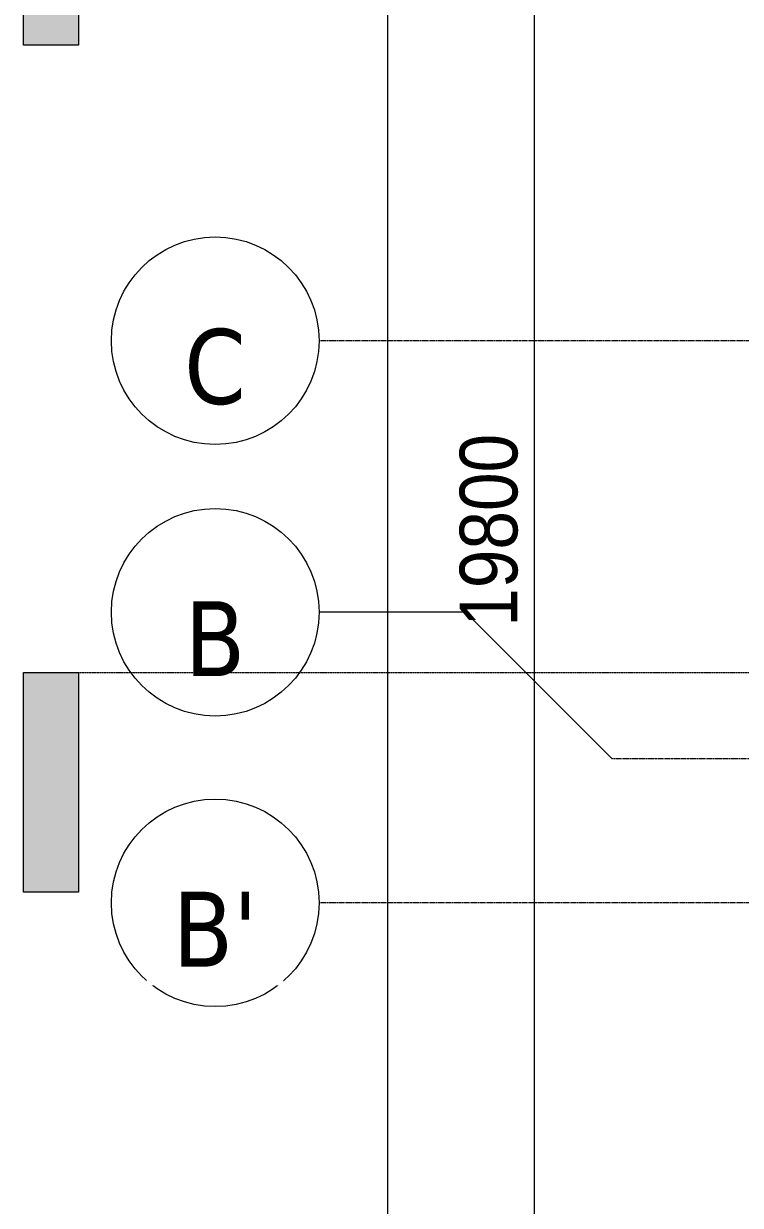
# Model space of a CAD drawing. Header units: millimetres. Extents: x 1591 to 239055, y -15958 to 83255.
# Drawn here: x 124258 to 129228, y 22437 to 30637 of the extents above; entities that cross this region are included whole.
import ezdxf

# ---------------------------------------------------------------- set-up
doc = ezdxf.new("R2010")
doc.units = ezdxf.units.MM
doc.linetypes.add('Dash Dot 3_16_', pattern=[7.9375, 4.7625, -1.5875, 0, -1.5875])
doc.linetypes.add('Grid Line', pattern=[22.225, 12.7, -3.175, 3.175, -3.175])
for name, color, linetype, lineweight in [('A-ANNO-DIMS', 211, 'Continuous', 9), ('A-ANNO-DIMS-160', 211, 'Continuous', 9), ('G-ANNO-SYMB', 111, 'Continuous', 9), ('G-ANNO-SYMB-1', 111, 'Dash Dot 3_16_', 18), ('S-GRID', 1, 'Continuous', 9), ('S-GRID-1', 1, 'Grid Line', 9), ('S-GRID-IDEN', 1, 'Continuous', 9)]:
    doc.layers.add(name, color=color, linetype=linetype, lineweight=lineweight)
doc.styles.add('Tahoma_B', font='tahomabd_0.ttf', dxfattribs={"height": 520})
doc.styles.add('UTM Avo', font='UTM Avo.ttf', dxfattribs={"width": 0.9, "height": 400})
doc.dimstyles.new('1_Dim_chi_tiet_2_5', dxfattribs={"dimscale": 304.8, "dimtxt": 399.720379, "dimasz": 0.629921, "dimexe": 0.524934, "dimexo": 0.0625, "dimgap": 0.052493, "dimtad": 1, "dimdec": 0, "dimrnd": 5, "dimzin": 0, "dimdsep": 46, "dimtxsty": 'UTM Avo', "dimblk1": 'OBLIQUE', "dimblk2": 'OBLIQUE', "dimsah": 1, "dimcen": 0.09, "dimdle": 0.524934, "dimazin": 0, "dimtfac": 1, "dimtdec": 4, "dimtix": 1, "dimtmove": 0, "dimatfit": 3, "dimfxl": 1.049869, "dimfxlon": 1, "dimtvp": 1, "dimtolj": 1, "dimtzin": 0, "dimarcsym": 2})

# ---------------------------------------------------------------- blocks, each defined once
blk = doc.blocks.new('Grid - M_Grid Head - Circle-353313-TKCS_MB TẦNG 6-8')
at = {"layer": 'S-GRID-IDEN'}
blk.add_circle((0, 0), 4.5, dxfattribs=at)
blk = doc.blocks.new('Section - 3_32_ x 3_8_-4701953-TKCS_MB TẦNG 6-8')
at = {"layer": 'G-ANNO-SYMB'}
blk.add_hatch(color=256, dxfattribs=at).paths.add_polyline_path([(0, 9.525), (0, 0), (-2.38125, 0), (-2.38125, 9.525)])
for p, q in [((0, 9.525), (-2.38125, 9.525)), ((-2.38125, 9.525), (-2.38125, 0)), ((0, 0), (0, 9.525)), ((-2.38125, 0), (0, 0))]:
    blk.add_line(p, q, dxfattribs=at)
blk = doc.blocks.new('DIMBLOCK1-TKCS_MB TẦNG 6-8')
at = {"layer": 'A-ANNO-DIMS-160'}
for p, q in [((126782.7, 17076.9), (126782.7, 78396.9)), ((126462.7, 78236.9), (126942.7, 78236.9)), ((126782.7, 78236.9), (126462.7, 78236.9)), ((126462.7, 17236.9), (126942.7, 17236.9)), ((126782.7, 17236.9), (126462.7, 17236.9))]:
    blk.add_line(p, q, dxfattribs=at)
at = {"layer": 'A-ANNO-DIMS-160', "lineweight": 25}
for p, q in [((126782.7, 78236.9), (126686.7, 78332.9)), ((126782.7, 78236.9), (126878.7, 78140.9)), ((126782.7, 17236.9), (126686.7, 17332.9)), ((126782.7, 17236.9), (126878.7, 17140.9))]:
    blk.add_line(p, q, dxfattribs=at)
at = {"layer": 'A-ANNO-DIMS-160', "color": 0, "insert": (126263.1, 47052.2), "char_height": 400, "width": 1643.295, "attachment_point": 1, "rotation": 90, "line_spacing_factor": 1.110334, "style": 'UTM Avo'}
blk.add_mtext('61000', dxfattribs=at)
blk = doc.blocks.new('_Oblique')
at = {"color": 0, "linetype": 'ByBlock', "lineweight": -2}
blk.add_line((-0.5, -0.5), (0.5, 0.5), dxfattribs=at)
blk = doc.blocks.new('DIMBLOCK2-TKCS_MB TẦNG 6-8')
at = {"layer": 'A-ANNO-DIMS-160', "lineweight": 25}
for p, q in [((127801.4, 37036.9), (127705.4, 37132.9)), ((127801.4, 37036.9), (127897.4, 36940.9)), ((127801.4, 17236.9), (127705.4, 17332.9)), ((127801.4, 17236.9), (127897.4, 17140.9))]:
    blk.add_line(p, q, dxfattribs=at)
at = {"layer": 'A-ANNO-DIMS-160'}
for p, q in [((127481.4, 37036.9), (127961.4, 37036.9)), ((127801.4, 37036.9), (127481.4, 37036.9)), ((127801.4, 17076.9), (127801.4, 37036.9)), ((127481.4, 17236.9), (127961.4, 17236.9)), ((127801.4, 17236.9), (127481.4, 17236.9))]:
    blk.add_line(p, q, dxfattribs=at)
at = {"layer": 'A-ANNO-DIMS-160', "color": 0, "insert": (127281.8, 26452.2), "char_height": 400, "width": 1643.295, "attachment_point": 1, "rotation": 90, "line_spacing_factor": 1.110334, "style": 'UTM Avo'}
blk.add_mtext('19800', dxfattribs=at)

msp = doc.modelspace()

# ---------------------------------------------------------------- linework, layer by layer
at = {"layer": 'S-GRID'}
for p, q in [((127322.5, 26552.9), (126306.5, 26552.9)), ((128338.5, 25536.9), (127322.5, 26552.9))]:
    msp.add_line(p, q, dxfattribs=at)
at = {"layer": 'S-GRID-1'}
for p, q in [((130306.5, 28436.9), (126306.5, 28436.9)), ((132338.5, 25536.9), (128338.5, 25536.9)), ((130306.5, 24536.9), (126306.5, 24536.9))]:
    msp.add_line(p, q, dxfattribs=at)

# ---------------------------------------------------------------- block references
at = {"layer": 'G-ANNO-SYMB', "extrusion": (0, 0, -1), "xscale": 159.9999999999999, "yscale": 159.9999999999999, "zscale": 159.9999999999999, "rotation": 180}
for p in [(-124639, 32011.5), (-124639, 26135.3)]:
    msp.add_blockref('Section - 3_32_ x 3_8_-4701953-TKCS_MB TẦNG 6-8', p, dxfattribs=at)
at = {"layer": 'S-GRID-IDEN', "xscale": 159.9999999999999, "yscale": 159.9999999999999, "zscale": 159.9999999999999, "rotation": 89.99999999999982}
for p in [(125586.5, 28436.9), (125586.5, 26552.9), (125586.5, 24536.9)]:
    msp.add_blockref('Grid - M_Grid Head - Circle-353313-TKCS_MB TẦNG 6-8', p, dxfattribs=at)

# ---------------------------------------------------------------- dimensions: what is measured, and where the dimension line sits
at = {"layer": 'A-ANNO-DIMS'}
for base, p1, p2, override, picture, middle in [((126782.7, 78236.9), (126462.7, 17236.9), (126462.7, 78236.9), {"dimpost": '<>', "dimfxl": 61000}, 'DIMBLOCK1-TKCS_MB TẦNG 6-8', (126559.7, 47736.9)), ((127801.4, 37036.9), (127481.4, 17236.9), (127481.4, 37036.9), {"dimpost": '<>', "dimfxl": 19800}, 'DIMBLOCK2-TKCS_MB TẦNG 6-8', (127578.5, 27136.9))]:
    dim = msp.add_linear_dim(base=base, p1=p1, p2=p2, angle=90, dimstyle='1_Dim_chi_tiet_2_5', override=override, dxfattribs=at)
    dim.commit()
    dim.dimension.update_dxf_attribs({"geometry": picture, "text_midpoint": middle})

# ---------------------------------------------------------------- next in the draw order: texts
at = {"layer": 'S-GRID-IDEN', "char_height": 520, "attachment_point": 5, "line_spacing_factor": 0.996129, "style": 'Tahoma_B', "bg_fill": 3, "box_fill_scale": 1.25, "bg_fill_color": 256, "bg_fill_true_color": 13158600, "bg_fill_transparency": 0}
for s, insert, width in [('\\pt2031.9988,4063.9976,6096.0016,8128.0004,10159.9992,12191.998,14224.002,16256.0008,18287.9996,20319.9984,22352.0024,24384.0012,26416,28447.9988,30479.9976,32512.0016,34544.0004,36575.9992,38607.998,40640.002,42672.0008,44703.9996,46735.9984,48768.0024,50800.0012,52832,54863.9988,56895.9976,58928.0016,60960.0004,62991.9992,65023.998;C', (125585, 28253.6), 486.4), ('\\pt2031.9988,4063.9976,6096.0016,8128.0004,10159.9992,12191.998,14224.002,16256.0008,18287.9996,20319.9984,22352.0024,24384.0012,26416,28447.9988,30479.9976,32512.0016,34544.0004,36575.9992,38607.998,40640.002,42672.0008,44703.9996,46735.9984,48768.0024,50800.0012,52832,54863.9988,56895.9976,58928.0016,60960.0004,62991.9992,65023.998;B', (125585, 26369.6), 497.6), ("\\pt2031.9988,4063.9976,6096.0016,8128.0004,10159.9992,12191.998,14224.002,16256.0008,18287.9996,20319.9984,22352.0024,24384.0012,26416,28447.9988,30479.9976,32512.0016,34544.0004,36575.9992,38607.998,40640.002,42672.0008,44703.9996,46735.9984,48768.0024,50800.0012,52832,54863.9988,56895.9976,58928.0016,60960.0004,62991.9992,65023.998;B'", (125585, 24353.6), 688)]:
    msp.add_mtext(s, dxfattribs=dict(at, insert=insert, width=width))

# ---------------------------------------------------------------- next in the draw order: linework, layer by layer
at = {"layer": 'G-ANNO-SYMB-1'}
msp.add_line((124639, 26135.3), (229692.1, 26135.3), dxfattribs=at)

doc.saveas('drawing.dxf')
